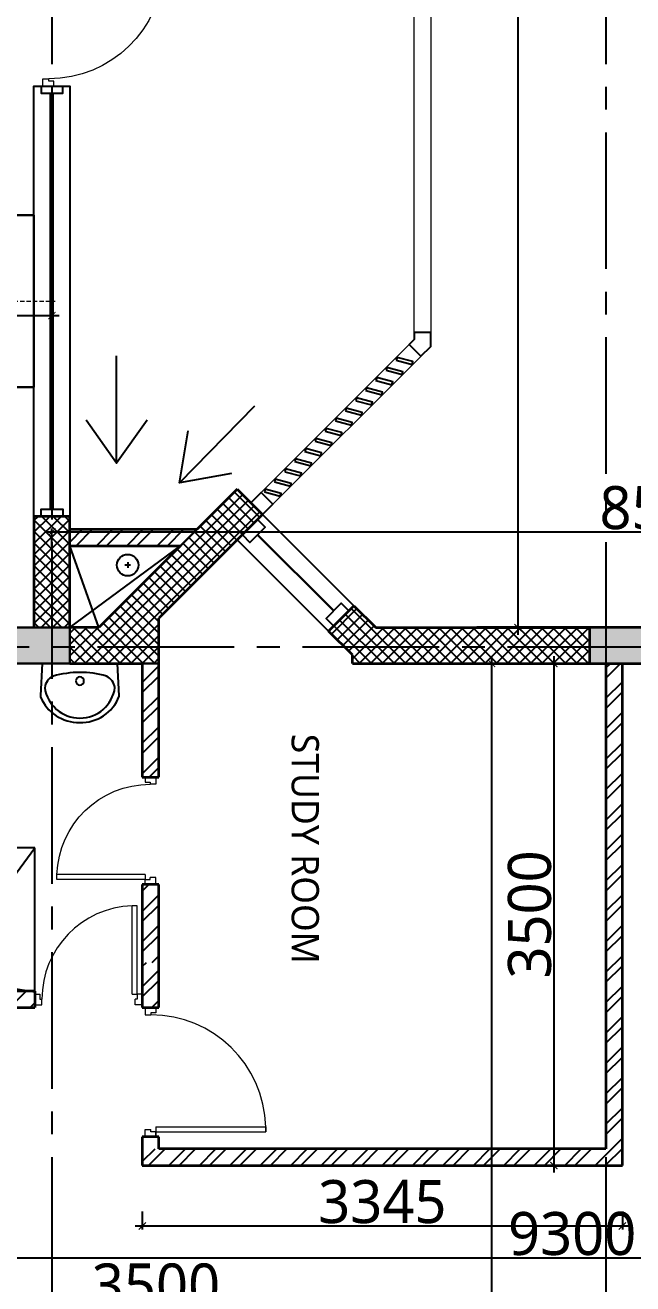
# Model space of a CAD drawing. Header units: millimetres. Extents: x -2409243 to -2334937, y -643723 to -441957.
# Drawn here: x -2387109 to -2382875, y -540583 to -531808 of the extents above; entities that cross this region are included whole.
import ezdxf

# ---------------------------------------------------------------- set-up
doc = ezdxf.new("R2010")
doc.units = ezdxf.units.MM
doc.header["$MEASUREMENT"] = 0
doc.header["$PDMODE"] = 67
for name, pattern in [('CENTER2', [28.575, 19.05, -3.175, 3.175, -3.175]), ('DASHED', [0.75, 0.5, -0.25]), ('DASHED2', [0.375, 0.25, -0.125])]:
    doc.linetypes.add(name, pattern=pattern)
for name, color, linetype in [('A-Anno-Dims', 7, 'Continuous'), ('A-Anno-Grid Lines', 154, 'Continuous'), ('A-Railing', 4, 'Continuous'), ('A-Sanitory', 181, 'Continuous'), ('A-Wall Patt', 8, 'Continuous'), ('A-Window', 4, 'Continuous'), ('S-Conc Patt', 9, 'Continuous'), ('TAGS', 7, 'Continuous')]:
    doc.layers.add(name, color=color, linetype=linetype)
for name, color, linetype, lineweight in [('A-Detail Lines', 8, 'Continuous', 25), ('A-Door', 4, 'Continuous', 9), ('A-DTLS-Elevation', 4, 'Continuous', 25), ('A-DTLS-Fine Elevation', 5, 'Continuous', 25), ('A-Wall Ele', 3, 'Continuous', 20), ('A-Wall Sec', 1, 'Continuous', 30), ('AREA', 6, 'Continuous', 25), ('HVAC Units', 60, 'Continuous', 30), ('S-Concrete', 40, 'Continuous', 30)]:
    doc.layers.add(name, color=color, linetype=linetype, lineweight=lineweight)
doc.layers.get('A-Anno-Dims').off()
doc.styles.get("Standard").update_dxf_attribs({"font": 'trebuc.ttf'})
doc.dimstyles.new('DIM 1', dxfattribs={"dimtxt": 175, "dimasz": 200, "dimexe": 100, "dimexo": 50, "dimgap": 125, "dimtad": 3, "dimdec": 0, "dimtxsty": 'Standard', "dimblk": 'OBLIQUE', "dimcen": 250, "dimdle": 100, "dimclrd": 256, "dimclre": 256, "dimclrt": 256, "dimadec": 0, "dimazin": 0, "dimtfac": 1, "dimtdec": 0, "dimtmove": 1, "dimatfit": 3, "dimldrblk": 'OBLIQUE', "dimfxl": 300, "dimfxlon": 1, "dimlwd": -1, "dimlwe": -1, "dimarcsym": 0})
doc.dimstyles.new('IIITD_WD_M @ 50', dxfattribs={"dimscale": 50, "dimtxt": 1.5, "dimasz": 1, "dimexe": 0.5, "dimexo": 0.25, "dimgap": 0.3, "dimtad": 1, "dimdec": 0, "dimrnd": 1, "dimzin": 0, "dimdsep": 46, "dimtxsty": 'Standard', "dimblk": 'ARCHTICK', "dimcen": 0.2, "dimdle": 1, "dimclrd": 1, "dimclre": 1, "dimclrt": 5, "dimadec": 0, "dimazin": 0, "dimtfac": 1, "dimtdec": 0, "dimtofl": 0, "dimtmove": 0, "dimatfit": 0, "dimfxl": 2, "dimfxlon": 1, "dimtolj": 1, "dimtzin": 0, "dimlwd": -1, "dimlwe": -1, "dimarcsym": 0})
pattern_1 = [(45, (-1525842.6, -758873.08), (-106.066017, 106.066017), []), (45, (-1525771.88, -758873.08), (-106.066017, 106.066017), [])]
pattern_2 = [(225, (-1525842.595, -758873.084), (39.7747564, -39.7747564), []), (315, (-1525842.595, -758873.084), (39.7747564, 39.7747564), [])]
pattern_3 = [(45, (-2454827.63, -549080.13), (-106.06602, 106.06602), []), (45, (-2454756.92, -549080.13), (-106.06602, 106.06602), [])]

# ---------------------------------------------------------------- blocks, each defined once
blk = doc.blocks.new('Cols Residences')
at = {"layer": 'S-Conc Patt'}
for points in [[(-4921.6, -12529.3), (-5171.6, -12529.3), (-5171.6, -14029.3), (-4921.6, -14029.3)], [(-5171.6, -18649.3), (-4921.6, -18649.3), (-4921.6, -17649.3), (-5171.6, -17649.3)]]:
    blk.add_hatch(color=256, dxfattribs=at).paths.add_polyline_path(points)
at = {"layer": 'S-Concrete'}
blk.add_lwpolyline([(-4921.6, -12529.3), (-5171.6, -12529.3), (-5171.6, -14029.3), (-4921.6, -14029.3), (-4921.6, -12529.3)], dxfattribs=at)
at = {"layer": 'S-Concrete', "lineweight": 35}
blk.add_lwpolyline([(-5171.6, -18649.3), (-4921.6, -18649.3), (-4921.6, -17649.3), (-5171.6, -17649.3)], close=True, dxfattribs=at)
blk = doc.blocks.new('Big Drawing Win 3000')
at = {"layer": 'A-Window', "color": 2, "lineweight": 60}
blk.add_line((-25650, -16077.2), (-28550, -16077.2), dxfattribs=at)
at = {"layer": 'A-Window'}
for points in [[(-25600, -15952.2), (-28600, -15952.2), (-28600, -16202.2), (-25600, -16202.2)], [(-28600, -16002.2), (-28550, -16002.2), (-28550, -16152.2), (-28600, -16152.2)], [(-25600, -16002.2), (-25650, -16002.2), (-25650, -16152.2), (-25600, -16152.2)]]:
    blk.add_lwpolyline(points, dxfattribs=at)
blk = doc.blocks.new('Bay Win TRIAN')
at = {"layer": 'A-Window'}
for p, q in [((20940.3, -6881.9), (20303.9, -6245.5)), ((20763.5, -7058.7), (20127.1, -6422.3))]:
    blk.add_line(p, q, dxfattribs=at)
at = {"layer": 'A-Window', "color": 2, "lineweight": 30}
blk.add_line((20268.5, -6386.9), (20798.8, -6917.2), dxfattribs=at)
at = {"layer": 'A-Window'}
for points in [[(20268.5, -6280.8), (20321.5, -6333.9), (20215.5, -6439.9), (20162.4, -6386.9)], [(20904.9, -6917.2), (20851.9, -6864.2), (20745.8, -6970.3), (20798.8, -7023.3)]]:
    blk.add_lwpolyline(points, dxfattribs=at)
blk = doc.blocks.new('ABL_Door_S - 900 x 2100-6-3 Second Floor Lvl')
at = {"layer": 'A-Door', "color": 5, "lineweight": 18}
for p, q in [((-450, 37.5), (-400, 37.5)), ((-450, -37.5), (-450, 37.5)), ((-400, 37.5), (-400, -2.5)), ((400, 37.5), (400, -2.5)), ((450, 37.5), (400, 37.5)), ((450, -37.5), (450, 37.5)), ((-450, -37.5), (-415, -37.5)), ((-380, -37.5), (-450, -37.5)), ((-415, -2.5), (-400, -2.5)), ((-415, -37.5), (-415, -2.5)), ((-415, -37.5), (-415, -802.4)), ((-380, -37.5), (-380, -802.4)), ((415, -2.5), (400, -2.5)), ((415, -37.5), (415, -2.5)), ((450, -37.5), (415, -37.5))]:
    blk.add_line(p, q, dxfattribs=at)
blk.add_lwpolyline([(-380, -802.4), (-415, -802.4)], dxfattribs=at)
at = {"layer": 'A-Door', "lineweight": 18}
blk.add_arc((-400, -2.5), 800, 271.43254, 0, dxfattribs=at)
at = {"layer": 'A-Door', "color": 5, "lineweight": 18}
blk.add_arc((-400, -2.5), 800, 268.92564, 271.07436, dxfattribs=at)
blk = doc.blocks.new('A$C38537BE3')
at = {"linetype": 'DASHED', "ltscale": 50}
for p, q in [((-65, -185), (-106.7, -185)), ((-65, -215), (-106.7, -215))]:
    blk.add_line(p, q, dxfattribs=at)
for points in [[(-211.7, -420.8), (-148.4, -400, 0.414214), (-106.7, -358.3), (-106.7, -41.7, 0.414214), (-148.4, 0), (-211.7, 20.8, 0.414214), (-253.4, -20.8), (-253.4, -379.2, 0.414214)], [(-211.7, -400), (-148.4, -379.2, 0.414214), (-127.5, -358.3), (-127.5, -41.7, 0.414214), (-148.4, -20.8), (-211.7, 0, 0.414214), (-232.5, -20.8), (-232.5, -379.2, 0.414214)]]:
    blk.add_lwpolyline(points, format="xyb", close=True, dxfattribs=at)
for points in [[(-45, 0), (465, 0), (465, -400), (-45, -400)], [(-30, -15), (450, -15), (450, -385), (-30, -385)]]:
    blk.add_lwpolyline(points, close=True)
blk.add_lwpolyline([(75, -111.7), (344.9, -118.2, -0.899983), (344.9, -280.5), (75.6, -288.2, -0.799392)], format="xyb", close=True)
blk.add_lwpolyline([(-45, -215), (-65, -215), (-65, -185), (-45, -185)])
at = {"layer": 'A-Detail Lines'}
blk.add_lwpolyline([(75.5, -116.7), (344.6, -123.2, -0.897689), (344.6, -275.5), (76.1, -283.2, -0.793494), (75.5, -116.7)], format="xyb", close=True, dxfattribs=at)
at = {"layer": 'S-Conc Patt'}
for p, q in [((75, -111.7), (75, -15)), ((85, -111.9), (85, -15)), ((95, -112.2), (95, -15)), ((105, -112.4), (105, -15)), ((115, -112.7), (115, -15)), ((125, -112.9), (125, -15)), ((135, -113.1), (135, -15)), ((145, -113.4), (145, -15)), ((155, -113.6), (155, -15)), ((165, -113.9), (165, -15)), ((175, -114.1), (175, -15)), ((185, -114.4), (185, -15)), ((195, -114.6), (195, -15)), ((205, -114.8), (205, -15)), ((215, -115.1), (215, -15)), ((225, -115.3), (225, -15)), ((235, -115.6), (235, -15)), ((245, -115.8), (245, -15)), ((255, -116), (255, -15)), ((265, -116.3), (265, -15)), ((275, -116.5), (275, -15)), ((285, -116.8), (285, -15)), ((295, -117), (295, -15)), ((305, -117.3), (305, -15)), ((315, -117.5), (315, -15)), ((325, -117.7), (325, -15)), ((335, -118), (335, -15)), ((345, -118.2), (345, -15)), ((345, -15), (345, -118.2)), ((75, -385), (75, -288)), ((85, -385), (85, -287.8)), ((95, -385), (95, -287.5)), ((105, -385), (105, -287.2)), ((115, -385), (115, -286.9)), ((125, -385), (125, -286.6)), ((135, -385), (135, -286.3)), ((145, -385), (145, -286.1)), ((155, -385), (155, -285.8)), ((165, -385), (165, -285.5)), ((175, -385), (175, -285.2)), ((185, -385), (185, -284.9)), ((195, -385), (195, -284.7)), ((205, -385), (205, -284.4)), ((215, -385), (215, -284.1)), ((225, -385), (225, -283.8)), ((235, -385), (235, -283.5)), ((245, -385), (245, -283.3)), ((255, -385), (255, -283)), ((265, -385), (265, -282.7)), ((275, -385), (275, -282.4)), ((285, -385), (285, -282.1)), ((295, -385), (295, -281.9)), ((305, -385), (305, -281.6)), ((315, -385), (315, -281.3)), ((325, -385), (325, -281)), ((335, -385), (335, -280.7)), ((345, -280.4), (345, -385)), ((345, -385), (345, -280.4))]:
    blk.add_line(p, q, dxfattribs=at)
blk = doc.blocks.new('basin13_pl')
for points in [[(-411.5, -1.9, -0.32431), (-228.7, 275.2, -0.074195), (-225.7, 275.6), (0, 262.4), (0, -262.4), (-222.7, -274.8, -0.082611), (-232.4, -273.1, -0.313325), (-411.5, -1.9)], [(-381.6, 0.6, -0.373947), (-169.4, 245.2, -0.252869), (-89.1, 186, -0.078211), (-62.6, 1.1, -0.070813), (-89.1, -186, -0.2542), (-169.4, -244.3, -0.371653), (-381.6, 0.6)]]:
    blk.add_lwpolyline(points, format="xyb", close=True)
at = {"lineweight": -2}
blk.add_circle((-122.5, 0.7), 28.8, dxfattribs=at)
blk = doc.blocks.new('Toilet smal cen')
at = {"layer": 'A-Detail Lines'}
for points in [[(67082.8, 10685.9), (66879.5, 11538)], [(67136.3, 10657.5), (67784.5, 11538)], [(67784.5, 10530.5), (67140.8, 10632.8)], [(66984.9, 10530.5), (67055.6, 10601.2)]]:
    blk.add_lwpolyline(points, dxfattribs=at)
at = {"layer": 'A-Sanitory'}
for p, q in [((67784.5, 11538), (66879.5, 11538)), ((67784.5, 10538), (67784.5, 11538))]:
    blk.add_line(p, q, dxfattribs=at)
blk.add_circle((67090.9, 10636.5), 50, dxfattribs=at)
at = {"layer": 'A-Sanitory', "xscale": 1.2, "yscale": 1.2, "zscale": 1.2, "rotation": 270}
blk.add_blockref('A$C38537BE3', (67509.5, 12518.9), dxfattribs=at)
at = {"layer": 'A-Sanitory', "ltscale": 0.5, "xscale": -0.9999999999999996, "rotation": 270.0525914076156}
blk.add_blockref('basin13_pl', (68098.3, 12823), dxfattribs=at)
blk = doc.blocks.new('Grid Residences')
at = {"layer": 'A-Anno-Grid Lines', "linetype": 'CENTER2', "ltscale": 50}
for p, q in [((-5056.6, 2923), (-5056.6, -27704.4)), ((12818.2, -13904.3), (-37818, -13904.3)), ((12818.2, -17764.3), (-37818, -17764.3))]:
    blk.add_line(p, q, dxfattribs=at)
blk = doc.blocks.new('the Vertical FIN')
at = {"layer": 'A-DTLS-Fine Elevation'}
blk.add_lwpolyline([(-1144062.6, 206601.7), (-1143968.4, 206667.7), (-1143956.9, 206651.3), (-1144051.1, 206585.4), (-1144062.6, 206601.7)], dxfattribs=at)
blk = doc.blocks.new('Shading B')
at = {"layer": 'A-DTLS-Fine Elevation', "color": 2}
blk.add_line((-1141727, 206625.5), (-1141645.7, 206706.8), dxfattribs=at)
for points in [[(-1141645.7, 206706.8), (-1141716.4, 206777.5)], [(-1141727, 206625.5), (-1141797.7, 206696.2)]]:
    blk.add_lwpolyline(points, dxfattribs=at)
blk.add_lwpolyline([(-1140659.8, 205558.3), (-1140695.2, 205593.7), (-1140613.9, 205675), (-1140544.8, 205605.9), (-1140544.8, 205508.3), (-1140659.8, 205508.3)], close=True, dxfattribs=at)
at = {"layer": 'A-DTLS-Fine Elevation', "rotation": 339.9999999999999}
for p in [(-137299.3, -378813.7), (-137228.5, -378884.4), (-137157.8, -378955.2), (-137087.1, -379025.9), (-137016.4, -379096.6), (-136945.7, -379167.3), (-136875, -379238), (-136804.3, -379308.7), (-136733.6, -379379.4), (-136662.9, -379450.1), (-136592.1, -379520.8), (-136521.4, -379591.6), (-136450.7, -379662.3), (-136380, -379733)]:
    blk.add_blockref('the Vertical FIN', p, dxfattribs=at)
blk = doc.blocks.new('Bal Shaft')
at = {"layer": 'A-Detail Lines'}
for points in [[(-823802.3, 207565.9), (-823030.9, 206995.9)], [(-823600.9, 207565.9), (-823802.3, 206995.9)]]:
    blk.add_lwpolyline(points, dxfattribs=at)
blk = doc.blocks.new('_Oblique')
at = {"layer": 'AREA', "color": 0, "lineweight": -2}
blk.add_line((-0.5, -0.5), (0.5, 0.5), dxfattribs=at)
blk = doc.blocks.new('RW pipe')
at = {"layer": 'A-Detail Lines'}
for points in [[(-912742.9, 292075.2), (-912782.9, 292075.2)], [(-912762.9, 292095.2), (-912762.9, 292055.2)]]:
    blk.add_lwpolyline(points, dxfattribs=at)
at = {"layer": 'A-DTLS-Elevation'}
blk.add_circle((-912762.9, 292075.2), 75, dxfattribs=at)
blk = doc.blocks.new('ABL_Door_S - 750 x 2100-5-3 Second Floor Lvl')
at = {"layer": 'A-Door', "color": 5, "lineweight": 18}
for p, q in [((-375, 37.5), (-325, 37.5)), ((-375, -37.5), (-375, 37.5)), ((-325, 37.5), (-325, -2.5)), ((325, 37.5), (325, -2.5)), ((375, 37.5), (325, 37.5)), ((375, -37.5), (375, 37.5)), ((-375, -37.5), (-340, -37.5)), ((-340, -2.5), (-325, -2.5)), ((-340, -37.5), (-340, -2.5)), ((-340, -37.5), (-340, -652.3)), ((-305, -37.5), (-340, -37.5)), ((-305, -37.5), (-305, -652.3)), ((340, -2.5), (325, -2.5)), ((340, -37.5), (340, -2.5)), ((375, -37.5), (340, -37.5))]:
    blk.add_line(p, q, dxfattribs=at)
blk.add_lwpolyline([(-340, -652.3), (-305, -652.3)], dxfattribs=at)
at = {"layer": 'A-Door', "lineweight": 18}
blk.add_arc((-325, -2.5), 650, 271.76323, 0, dxfattribs=at)
blk = doc.blocks.new('Int. Un Split')
at = {"layer": 'HVAC Units'}
for p, q in [((-200, 600), (0, 600)), ((0, 600), (0, -600)), ((-300, -500), (-300, 500)), ((0, -600), (-200, -600))]:
    blk.add_line(p, q, dxfattribs=at)
at = {"layer": 'HVAC Units', "color": 8, "linetype": 'DASHED2', "lineweight": 5, "ltscale": 120}
blk.add_line((-411.9, 0), (148.5, 0), dxfattribs=at)
at = {"layer": 'HVAC Units'}
for centre, start, end in [((-200, 500), 90, 180), ((-200, -500), 180, 270)]:
    blk.add_arc(centre, 100, start, end, dxfattribs=at)
blk = doc.blocks.new('_ArchTick')
at = {"color": 0, "linetype": 'ByBlock', "const_width": 0.15}
blk.add_lwpolyline([(-0.5, -0.5), (0.5, 0.5)], dxfattribs=at)
blk = doc.blocks.new('*D699')
at = {"layer": 'A-Railing', "color": 1}
for p, q in [((-2396398.2, -533831.9), (-2386873.2, -533831.9)), ((-2396348.2, -533831.9), (-2396348.2, -533806.9)), ((-2386923.2, -533831.9), (-2386923.2, -533806.9))]:
    blk.add_line(p, q, dxfattribs=at)
at = {"layer": 'Defpoints', "color": 0}
for p in [(-2396348.2, -533832.2), (-2386923.2, -533831.9), (-2386923.2, -533832.2)]:
    blk.add_point(p, dxfattribs=at)
at = {"layer": 'A-Railing', "color": 1, "xscale": 50, "yscale": 50, "zscale": 50, "rotation": 180}
blk.add_blockref('_ArchTick', (-2396348.2, -533831.9), dxfattribs=at)
at = {"layer": 'A-Railing', "color": 1, "xscale": 50, "yscale": 50, "zscale": 50}
blk.add_blockref('_ArchTick', (-2386923.2, -533831.9), dxfattribs=at)
at = {"layer": 'A-Railing', "color": 5, "insert": (-2391635.7, -533778.6), "char_height": 75, "attachment_point": 5}
blk.add_mtext('\\A1;9425', dxfattribs=at)
blk = doc.blocks.new('*D701')
at = {"layer": 'A-Railing', "color": 1}
for p, q in [((-2387948.2, -540301.9), (-2387948.2, -540426.9)), ((-2378648.2, -540301.9), (-2378648.2, -540426.9)), ((-2387998.2, -540401.9), (-2378598.2, -540401.9))]:
    blk.add_line(p, q, dxfattribs=at)
at = {"layer": 'Defpoints', "color": 0}
for p in [(-2387948.2, -539892.2), (-2378648.2, -539892.2), (-2378648.2, -540401.9)]:
    blk.add_point(p, dxfattribs=at)
at = {"layer": 'A-Railing', "color": 1, "xscale": 50, "yscale": 50, "zscale": 50, "rotation": 180}
blk.add_blockref('_ArchTick', (-2387948.2, -540401.9), dxfattribs=at)
at = {"layer": 'A-Railing', "color": 1, "xscale": 50, "yscale": 50, "zscale": 50}
blk.add_blockref('_ArchTick', (-2378648.2, -540401.9), dxfattribs=at)
at = {"layer": 'A-Railing', "color": 5, "insert": (-2383298.2, -540233.7), "char_height": 300, "attachment_point": 5}
blk.add_mtext('\\A1;9300', dxfattribs=at)
blk = doc.blocks.new('*D702')
at = {"layer": 'A-Railing', "color": 1}
for p, q in [((-2383859.3, -536207.2), (-2383859.3, -551107.2)), ((-2383759.3, -536257.2), (-2383884.3, -536257.2)), ((-2383759.3, -551057.2), (-2383884.3, -551057.2))]:
    blk.add_line(p, q, dxfattribs=at)
at = {"layer": 'Defpoints', "color": 0}
for p in [(-2383063.2, -536257.2), (-2383859.3, -551057.2), (-2383063.2, -551057.2)]:
    blk.add_point(p, dxfattribs=at)
at = {"layer": 'A-Railing', "color": 1, "xscale": 50, "yscale": 50, "zscale": 50}
for p, rotation in [((-2383859.3, -536257.2), 90), ((-2383859.3, -551057.2), 270)]:
    blk.add_blockref('_ArchTick', p, dxfattribs=dict(at, rotation=rotation))
at = {"layer": 'A-Railing', "color": 5, "insert": (-2384026.9, -543657.2), "char_height": 300, "attachment_point": 5, "rotation": 90}
blk.add_mtext('\\A1;14800', dxfattribs=at)
blk = doc.blocks.new('*D728')
at = {"layer": 'A-Railing', "color": 1}
for p, q in [((-2383675.6, -520957.2), (-2383675.6, -536057.2)), ((-2383775.6, -521007.2), (-2383650.6, -521007.2)), ((-2383775.6, -536007.2), (-2383650.6, -536007.2))]:
    blk.add_line(p, q, dxfattribs=at)
at = {"layer": 'Defpoints', "color": 0}
for p in [(-2386923.2, -521007.2), (-2386923.2, -536007.2), (-2383675.6, -536007.2)]:
    blk.add_point(p, dxfattribs=at)
at = {"layer": 'A-Railing', "color": 1, "xscale": 50, "yscale": 50, "zscale": 50}
for p, rotation in [((-2383675.6, -521007.2), 90), ((-2383675.6, -536007.2), 270)]:
    blk.add_blockref('_ArchTick', p, dxfattribs=dict(at, rotation=rotation))
at = {"layer": 'A-Railing', "color": 5, "insert": (-2383843.2, -528507.2), "char_height": 300, "attachment_point": 5, "rotation": 90}
blk.add_mtext('\\A1;15000', dxfattribs=at)
blk = doc.blocks.new('*D729')
at = {"layer": 'A-Railing', "color": 1}
for p, q in [((-2386973.2, -535340.7), (-2378348.2, -535340.7)), ((-2386923.2, -535440.7), (-2386923.2, -535315.7)), ((-2378398.2, -535440.7), (-2378398.2, -535315.7))]:
    blk.add_line(p, q, dxfattribs=at)
at = {"layer": 'Defpoints', "color": 0}
for p in [(-2378398.2, -535340.7), (-2386923.2, -536142.2), (-2378398.2, -536132.2)]:
    blk.add_point(p, dxfattribs=at)
at = {"layer": 'A-Railing', "color": 1, "xscale": 50, "yscale": 50, "zscale": 50, "rotation": 180}
blk.add_blockref('_ArchTick', (-2386923.2, -535340.7), dxfattribs=at)
at = {"layer": 'A-Railing', "color": 1, "xscale": 50, "yscale": 50, "zscale": 50}
blk.add_blockref('_ArchTick', (-2378398.2, -535340.7), dxfattribs=at)
at = {"layer": 'A-Railing', "color": 5, "insert": (-2382660.7, -535173.1), "char_height": 300, "attachment_point": 5}
blk.add_mtext('\\A1;8525', dxfattribs=at)
blk = doc.blocks.new('*D779')
at = {"layer": 'A-Railing', "color": 1}
for p, q in [((-2383426, -536207.2), (-2383426, -539807.2)), ((-2383326, -536257.2), (-2383451, -536257.2)), ((-2383326, -539757.2), (-2383451, -539757.2))]:
    blk.add_line(p, q, dxfattribs=at)
at = {"layer": 'Defpoints', "color": 0}
for p in [(-2382948.2, -536257.2), (-2383426, -539757.2), (-2382948.2, -539757.2)]:
    blk.add_point(p, dxfattribs=at)
at = {"layer": 'A-Railing', "color": 1, "xscale": 50, "yscale": 50, "zscale": 50}
for p, rotation in [((-2383426, -536257.2), 90), ((-2383426, -539757.2), 270)]:
    blk.add_blockref('_ArchTick', p, dxfattribs=dict(at, rotation=rotation))
at = {"layer": 'A-Railing', "color": 5, "insert": (-2383593.6, -538007.2), "char_height": 300, "attachment_point": 5, "rotation": 90}
blk.add_mtext('\\A1;3500', dxfattribs=at)
blk = doc.blocks.new('*D780')
at = {"layer": 'A-Railing', "color": 1}
for p, q in [((-2386293.2, -540078.8), (-2386293.2, -540203.8)), ((-2382948.2, -540078.8), (-2382948.2, -540203.8)), ((-2386343.2, -540178.8), (-2382898.2, -540178.8))]:
    blk.add_line(p, q, dxfattribs=at)
at = {"layer": 'Defpoints', "color": 0}
for p in [(-2386293.2, -539757.2), (-2382948.2, -539757.2), (-2382948.2, -540178.8)]:
    blk.add_point(p, dxfattribs=at)
at = {"layer": 'A-Railing', "color": 1, "xscale": 50, "yscale": 50, "zscale": 50, "rotation": 180}
blk.add_blockref('_ArchTick', (-2386293.2, -540178.8), dxfattribs=at)
at = {"layer": 'A-Railing', "color": 1, "xscale": 50, "yscale": 50, "zscale": 50}
blk.add_blockref('_ArchTick', (-2382948.2, -540178.8), dxfattribs=at)
at = {"layer": 'A-Railing', "color": 5, "insert": (-2384620.7, -540011.2), "char_height": 300, "attachment_point": 5}
blk.add_mtext('\\A1;3345', dxfattribs=at)
blk = doc.blocks.new('*D781')
at = {"layer": 'A-Railing', "color": 1}
for p, q in [((-2387997.7, -540760.5), (-2384398.2, -540760.5)), ((-2387947.7, -540860.5), (-2387947.7, -540735.5)), ((-2384448.2, -540860.5), (-2384448.2, -540735.5))]:
    blk.add_line(p, q, dxfattribs=at)
at = {"layer": 'Defpoints', "color": 0}
for p in [(-2384448.2, -540760.5), (-2384448.2, -541007.2), (-2387947.7, -541107.2)]:
    blk.add_point(p, dxfattribs=at)
at = {"layer": 'A-Railing', "color": 1, "xscale": 50, "yscale": 50, "zscale": 50, "rotation": 180}
blk.add_blockref('_ArchTick', (-2387947.7, -540760.5), dxfattribs=at)
at = {"layer": 'A-Railing', "color": 1, "xscale": 50, "yscale": 50, "zscale": 50}
blk.add_blockref('_ArchTick', (-2384448.2, -540760.5), dxfattribs=at)
at = {"layer": 'A-Railing', "color": 5, "insert": (-2386197.9, -540592.9), "char_height": 300, "attachment_point": 5}
blk.add_mtext('\\A1;3500', dxfattribs=at)

msp = doc.modelspace()

# ---------------------------------------------------------------- hatches: boundary and pattern name
at = {"layer": 'A-Wall Patt'}
h = msp.add_hatch(dxfattribs=at)
h.set_pattern_fill('ANSI37', color=256, scale=450, angle=180, style=0)
h.set_pattern_definition(pattern_2)
h.paths.add_polyline_path([(-2386798.2, -536257.2), (-2386178.2, -536257.2), (-2386178.2, -535942.2), (-2385454.7, -535218.7), (-2385631.5, -535042), (-2386596.7, -536007.2), (-2386798.2, -536007.2)])
h = msp.add_hatch(dxfattribs=at)
h.set_pattern_fill('ANSI37', color=256, scale=450, angle=180, style=0)
h.set_pattern_definition(pattern_2)
h.paths.add_polyline_path([(-2386798.2, -536007.2), (-2386798.2, -535232.2), (-2387048.2, -535232.2), (-2387048.2, -536007.2)])
h = msp.add_hatch(dxfattribs=at)
h.set_pattern_fill('ANSI32', color=256, scale=400, style=0)
h.set_pattern_definition(pattern_1)
h.paths.add_polyline_path([(-2386797.2, -535322.2), (-2386797.2, -535437.2), (-2386026.7, -535437.2), (-2385911.7, -535322.2)])
h = msp.add_hatch(dxfattribs=at)
h.set_pattern_fill('ANSI37', color=256, scale=450, angle=180, style=0)
h.set_pattern_definition(pattern_2)
h.paths.add_polyline_path([(-2384829, -536198.1), (-2384829, -536257.2), (-2383178.2, -536257.2), (-2383178.2, -536007.2), (-2384666.3, -536007.2), (-2384818.3, -535855.1), (-2384995.1, -536031.9)])
h = msp.add_hatch(dxfattribs=at)
h.set_pattern_fill('ANSI32', color=256, scale=400, style=0)
h.set_pattern_definition(pattern_1)
h.paths.add_polyline_path([(-2386178.2, -536258.2), (-2386293.2, -536258.2), (-2386293.2, -537049.7), (-2386178.2, -537049.7)])
h = msp.add_hatch(dxfattribs=at)
h.set_pattern_fill('ANSI32', color=256, scale=400, style=0)
h.set_pattern_definition(pattern_3)
h.paths.add_polyline_path([(-2382948.2, -539757.2), (-2382948.2, -536257.2), (-2383063.2, -536257.2), (-2383063.2, -539642.2), (-2383063.2, -539757.2)])
h = msp.add_hatch(dxfattribs=at)
h.set_pattern_fill('ANSI32', color=256, scale=400, style=0)
h.set_pattern_definition([(45, (-2386235.4, -538140.27), (-106.066, 106.066), []), (45, (-2386164.68, -538140.27), (-106.066, 106.066), [])])
h.paths.add_polyline_path([(-2386178.2, -537799.7), (-2386293.2, -537799.7), (-2386293.2, -538341.4), (-2386178.2, -538341.4)])
h = msp.add_hatch(dxfattribs=at)
h.set_pattern_fill('ANSI32', color=256, scale=400, style=0)
h.set_pattern_definition(pattern_1)
h.paths.add_polyline_path([(-2386178.2, -538341.4), (-2386293.2, -538341.4), (-2386293.2, -538657.2), (-2386178.2, -538657.2)])
h = msp.add_hatch(dxfattribs=at)
h.set_pattern_fill('ANSI32', color=256, scale=400, style=0)
h.set_pattern_definition(pattern_1)
h.paths.add_polyline_path([(-2387043.2, -538657.2), (-2387043.2, -538542.2), (-2387944.2, -538542.2), (-2387944.2, -538657.2)])
h = msp.add_hatch(dxfattribs=at)
h.set_pattern_fill('ANSI32', color=256, scale=400, style=0)
h.set_pattern_definition(pattern_3)
h.paths.add_polyline_path([(-2383063.2, -539642.2), (-2386178.2, -539642.2), (-2386293.2, -539642.2), (-2386293.2, -539757.2), (-2383063.2, -539757.2)], flags=0)

# ---------------------------------------------------------------- linework, layer by layer
at = {"layer": 'A-Wall Ele'}
for p, q in [((-2384283.2, -529307.2), (-2384283.2, -534047.2)), ((-2384398.2, -533999.5), (-2384398.2, -529422.2)), ((-2385536.1, -535137.4), (-2384398.2, -533999.5)), ((-2385536.1, -535137.4), (-2384398.2, -533999.5)), ((-2384283.2, -534047.2), (-2385454.7, -535218.7)), ((-2384283.2, -534047.2), (-2385454.7, -535218.7))]:
    msp.add_line(p, q, dxfattribs=at)
at = {"layer": 'A-Wall Sec', "lineweight": 35}
for p, q in [((-2385631.5, -535042), (-2385911.7, -535322.2)), ((-2385631.5, -535042), (-2385911.7, -535322.2)), ((-2385631.5, -535042), (-2385454.7, -535218.7)), ((-2385631.5, -535042), (-2385454.7, -535218.7)), ((-2387048.2, -535232.2), (-2387048.2, -536007.2)), ((-2386798.2, -535232.2), (-2387048.2, -535232.2)), ((-2387048.2, -535232.2), (-2387048.2, -536007.2)), ((-2386798.2, -535232.2), (-2387048.2, -535232.2)), ((-2386798.2, -536007.2), (-2386798.2, -535232.2)), ((-2386798.2, -536007.2), (-2386798.2, -535232.2)), ((-2385454.7, -535218.7), (-2386178.2, -535942.2)), ((-2385454.7, -535218.7), (-2386178.2, -535942.2)), ((-2386798.2, -535322.2), (-2385911.7, -535322.2)), ((-2386798.2, -535322.2), (-2385911.7, -535322.2)), ((-2386798.2, -535437.2), (-2386026.7, -535437.2)), ((-2386798.2, -535437.2), (-2386026.7, -535437.2)), ((-2386026.7, -535437.2), (-2386596.7, -536007.2)), ((-2386026.7, -535437.2), (-2386596.7, -536007.2)), ((-2384818.3, -535855.1), (-2384995.1, -536031.9)), ((-2384818.3, -535855.1), (-2384995.1, -536031.9)), ((-2384818.3, -535855.1), (-2384666.3, -536007.2)), ((-2384818.3, -535855.1), (-2384666.3, -536007.2)), ((-2386178.2, -537049.7), (-2386178.2, -535942.2)), ((-2386178.2, -537049.7), (-2386178.2, -535942.2)), ((-2386596.7, -536007.2), (-2386798.2, -536007.2)), ((-2386596.7, -536007.2), (-2386798.2, -536007.2)), ((-2384829, -536198.1), (-2384995.1, -536031.9)), ((-2384829, -536198.1), (-2384995.1, -536031.9)), ((-2384666.3, -536007.2), (-2383178.2, -536007.2)), ((-2384666.3, -536007.2), (-2383178.2, -536007.2)), ((-2383178.2, -536007.2), (-2383963.2, -536007.2)), ((-2384829, -536257.2), (-2384829, -536198.1)), ((-2384829, -536257.2), (-2384829, -536198.1)), ((-2386798.2, -536257.2), (-2386293.2, -536257.2)), ((-2386798.2, -536257.2), (-2386293.2, -536257.2)), ((-2386293.2, -536257.2), (-2386293.2, -537049.7)), ((-2386293.2, -536257.2), (-2386293.2, -537049.7)), ((-2384829, -536257.2), (-2383178.2, -536257.2)), ((-2384829, -536257.2), (-2383178.2, -536257.2)), ((-2383063.2, -536257.2), (-2383063.2, -539642.2)), ((-2383063.2, -536257.2), (-2383063.2, -539642.2)), ((-2382948.2, -539757.2), (-2382948.2, -536257.2)), ((-2382948.2, -539757.2), (-2382948.2, -536257.2)), ((-2386293.2, -537049.7), (-2386178.2, -537049.7)), ((-2386293.2, -537049.7), (-2386178.2, -537049.7)), ((-2386178.2, -537799.7), (-2386293.2, -537799.7)), ((-2386293.2, -537799.7), (-2386293.2, -538657.2)), ((-2386178.2, -537799.7), (-2386293.2, -537799.7)), ((-2386293.2, -537799.7), (-2386293.2, -538657.2)), ((-2386178.2, -538657.2), (-2386178.2, -537799.7)), ((-2386178.2, -538657.2), (-2386178.2, -537799.7)), ((-2387043.2, -538542.2), (-2387948.2, -538542.2)), ((-2387043.2, -538542.2), (-2387948.2, -538542.2)), ((-2387043.2, -538542.2), (-2387043.2, -538657.2)), ((-2387043.2, -538542.2), (-2387043.2, -538657.2)), ((-2387948.2, -538657.2), (-2387043.2, -538657.2)), ((-2387948.2, -538657.2), (-2387043.2, -538657.2)), ((-2386293.2, -538657.2), (-2386178.2, -538657.2)), ((-2386293.2, -538657.2), (-2386178.2, -538657.2)), ((-2386293.2, -539557.2), (-2386293.2, -539757.2)), ((-2386178.2, -539557.2), (-2386293.2, -539557.2)), ((-2386293.2, -539557.2), (-2386293.2, -539757.2)), ((-2386178.2, -539557.2), (-2386293.2, -539557.2)), ((-2386178.2, -539642.2), (-2386178.2, -539557.2)), ((-2386178.2, -539642.2), (-2386178.2, -539557.2)), ((-2383063.2, -539642.2), (-2386178.2, -539642.2)), ((-2383063.2, -539642.2), (-2386178.2, -539642.2)), ((-2386293.2, -539757.2), (-2382948.2, -539757.2)), ((-2386293.2, -539757.2), (-2382948.2, -539757.2))]:
    msp.add_line(p, q, dxfattribs=at)
at = {"layer": 'A-Wall Sec'}
for p, q in [((-2386026.7, -535437.2), (-2385911.7, -535322.2)), ((-2386026.7, -535437.2), (-2385911.7, -535322.2)), ((-2386293.2, -536257.2), (-2386178.2, -536257.2)), ((-2386293.2, -536257.2), (-2386178.2, -536257.2))]:
    msp.add_line(p, q, dxfattribs=at)
at = {"layer": 'S-Concrete'}
msp.add_lwpolyline([(-2388298.2, -536007.2), (-2388298.2, -536257.2), (-2386798.2, -536257.2), (-2386798.2, -536007.2), (-2388298.2, -536007.2)], dxfattribs=at)
at = {"layer": 'S-Concrete', "lineweight": 35}
msp.add_lwpolyline([(-2382178.2, -536257.2), (-2382178.2, -536007.2), (-2383178.2, -536007.2), (-2383178.2, -536257.2)], close=True, dxfattribs=at)

# ---------------------------------------------------------------- block references
at = {"layer": 'A-Anno-Dims', "xscale": -1, "rotation": 90}
msp.add_blockref('Big Drawing Win 3000', (-2403000.4, -560832.2), dxfattribs=at)
at = {"layer": 'A-Anno-Grid Lines', "rotation": 90}
msp.add_blockref('Grid Residences', (-2400827.4, -531085.6), dxfattribs=at)
at = {"layer": 'A-Detail Lines', "xscale": -1, "rotation": 180}
msp.add_blockref('Bal Shaft', (-1562995.9, -328441.2), dxfattribs=at)
msp.add_blockref('Bal Shaft', (-1562995.9, -328441.2), dxfattribs=at)
at = {"layer": 'A-Door', "xscale": -1}
for name, p, rotation in [('ABL_Door_S - 900 x 2100-6-3 Second Floor Lvl', (-2386948.2, -531782.2), 90), ('ABL_Door_S - 900 x 2100-6-3 Second Floor Lvl', (-2386948.2, -531782.2), 90), ('ABL_Door_S - 750 x 2100-5-3 Second Floor Lvl', (-2386235.7, -537424.7), 270), ('ABL_Door_S - 750 x 2100-5-3 Second Floor Lvl', (-2386235.7, -537424.7), 270)]:
    msp.add_blockref(name, p, dxfattribs=dict(at, rotation=rotation))
at = {"layer": 'A-Door'}
for name, p, rotation in [('ABL_Door_S - 750 x 2100-5-3 Second Floor Lvl', (-2386668.2, -538599.7), 180), ('ABL_Door_S - 750 x 2100-5-3 Second Floor Lvl', (-2386668.2, -538599.7), 180), ('ABL_Door_S - 900 x 2100-6-3 Second Floor Lvl', (-2386235.7, -539107.2), 90), ('ABL_Door_S - 900 x 2100-6-3 Second Floor Lvl', (-2386235.7, -539107.2), 90)]:
    msp.add_blockref(name, p, dxfattribs=dict(at, rotation=rotation))
at = {"layer": 'A-DTLS-Elevation'}
msp.add_blockref('RW pipe', (-1473632.1, -827647.2), dxfattribs=at)
at = {"layer": 'A-DTLS-Fine Elevation', "xscale": -1, "rotation": 180}
msp.add_blockref('Shading B', (-1243738.3, -328441.2), dxfattribs=at)
msp.add_blockref('Shading B', (-1243738.3, -328441.2), dxfattribs=at)
at = {"layer": 'A-Wall Ele', "xscale": -1, "rotation": 90}
for name, p in [('Big Drawing Win 3000', (-2403000.4, -560832.2)), ('Bay Win TRIAN', (-2391877, -515091.6)), ('Bay Win TRIAN', (-2391877, -515091.6))]:
    msp.add_blockref(name, p, dxfattribs=at)
at = {"layer": 'A-Wall Sec'}
msp.add_blockref('Toilet smal cen', (-2454827.6, -549080.1), dxfattribs=at)
at = {"layer": 'HVAC Units'}
msp.add_blockref('Int. Un Split', (-2387048.2, -533732.2), dxfattribs=at)
msp.add_blockref('Int. Un Split', (-2387048.2, -533732.2), dxfattribs=at)
at = {"layer": 'S-Concrete', "rotation": 90}
msp.add_blockref('Cols Residences', (-2400827.4, -531085.6), dxfattribs=at)

# ---------------------------------------------------------------- texts
at = {"layer": 'TAGS'}
msp.add_text('STUDY ROOM', height=189.95, rotation=270, dxfattribs=at).set_placement((-2385252.6, -536748))

# ---------------------------------------------------------------- dimensions: what is measured, and where the dimension line sits
at = {"layer": 'A-Railing'}
for base, p1, p2, picture, middle in [((-2383675.6, -536007.2), (-2386923.2, -521007.2), (-2386923.2, -536007.2), '*D728', (-2383843.2, -528507.2)), ((-2383859.3, -551057.2), (-2383063.2, -536257.2), (-2383063.2, -551057.2), '*D702', (-2384026.9, -543657.2)), ((-2383426, -539757.2), (-2382948.2, -536257.2), (-2382948.2, -539757.2), '*D779', (-2383593.6, -538007.2))]:
    dim = msp.add_linear_dim(base=base, p1=p1, p2=p2, angle=90, dimstyle='IIITD_WD_M @ 50', override={"dimtxt": 6, "dimarcsym": 1}, dxfattribs=at)
    dim.commit()
    dim.dimension.update_dxf_attribs({"geometry": picture, "text_midpoint": middle})
for base, p1, p2, override, picture, middle in [((-2386923.2, -533831.9), (-2396348.2, -533832.2), (-2386923.2, -533832.2), {"dimarcsym": 1}, '*D699', (-2391635.7, -533778.6)), ((-2378398.2, -535340.7), (-2386923.2, -536142.2), (-2378398.2, -536132.2), {"dimtxt": 6, "dimarcsym": 1}, '*D729', (-2382660.7, -535173.1)), ((-2382948.2, -540178.8), (-2386293.2, -539757.2), (-2382948.2, -539757.2), {"dimtxt": 6, "dimarcsym": 1}, '*D780', (-2384620.7, -540011.2)), ((-2378648.2, -540401.9), (-2387948.2, -539892.2), (-2378648.2, -539892.2), {"dimtxt": 6, "dimarcsym": 1}, '*D701', (-2383298.2, -540233.7)), ((-2384448.1696, -540760.5088), (-2387947.7272, -541107.1514), (-2384448.1696, -541007.1514), {"dimtxt": 6, "dimarcsym": 1}, '*D781', (-2386197.9484, -540592.8825))]:
    dim = msp.add_linear_dim(base=base, p1=p1, p2=p2, dimstyle='IIITD_WD_M @ 50', override=override, dxfattribs=at)
    dim.commit()
    dim.dimension.update_dxf_attribs({"geometry": picture, "text_midpoint": middle})

# ---------------------------------------------------------------- leaders
at = {"layer": 'A-Detail Lines'}
for points in [[(-2386472.6, -534862.3), (-2386472.6, -534112.4)], [(-2386033.8, -534997.5), (-2385508.2, -534462.6)]]:
    msp.add_leader(points, dimstyle='DIM 1', override={"dimasz": 300, "dimgap": 125, "dimtad": 0, "dimldrblk": 'Open90'}, dxfattribs=at)

doc.saveas('drawing.dxf')
